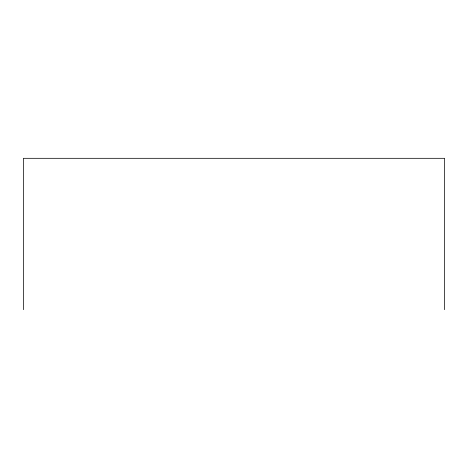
<?xml version="1.0" encoding="UTF-8"?>
<svg xmlns="http://www.w3.org/2000/svg" width="468" height="468" viewBox="0 0 468 468"><rect width="100%" height="100%" fill="white"/><g stroke="black" fill="none" stroke-linecap="round" stroke-linejoin="round"><path stroke-width="0.7" d="M444.6 309.687L444.6 158.313L23.4 158.313L23.4 309.687"/></g></svg>
